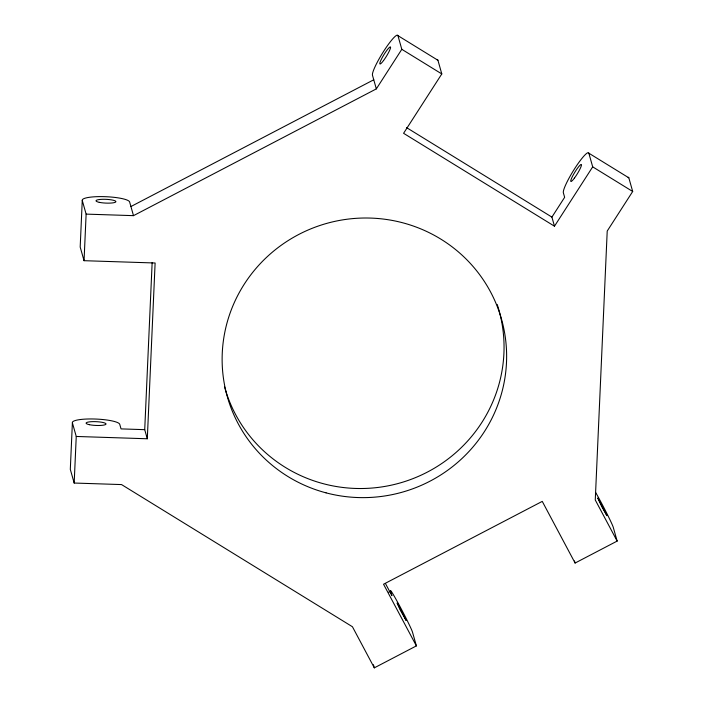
<?xml version="1.0" encoding="UTF-8"?>
<svg xmlns="http://www.w3.org/2000/svg" width="703" height="703" viewBox="0 0 703 703"><rect width="100%" height="100%" fill="white"/><g stroke="black" fill="none" stroke-linecap="round" stroke-linejoin="round"><path stroke-width="1.05" d="M72.383 422.802L76.249 436.458L147.305 438.769L144.721 429.665L121.039 428.892L119.747 424.34A23.744 4.499 2.5 0 0 94.773 419.014A23.744 4.499 2.5 0 0 72.383 422.802L70.309 469.376L74.175 483.04L121.549 484.578L352.431 626.742L374.321 667.85L416.387 645.89L412.52 632.225A23.744 0.984 62.4 0 0 400.279 607.12A23.744 0.984 62.4 0 0 390.622 591.118L388.715 592.119M376.333 88.886L372.467 75.221A23.744 3.515 -58.4 0 1 383.917 50.888A23.744 3.515 -58.4 0 1 397.942 35.651L401.808 49.315L376.333 88.886L133.5 215.654L129.633 201.989A23.744 4.499 2.5 0 0 104.659 196.664A23.744 4.499 2.5 0 0 82.26 200.452L80.186 247.034L84.052 260.69L155.117 263.001L147.305 438.769M74.175 483.04L76.249 436.458M84.052 260.69L86.126 214.116L82.26 200.452M144.721 429.665L152.147 262.632M437.161 59.773A23.744 3.515 -58.4 0 1 437.934 60.273L441.8 73.938L403.584 133.298L554.482 226.208L592.699 166.857L588.833 153.192A23.744 3.515 -58.4 0 0 574.808 168.421A23.744 3.515 -58.4 0 0 563.358 192.763L564.641 197.315L551.908 217.104L554.482 226.208M628.06 177.314A23.744 3.515 -58.4 0 1 628.825 177.815L632.691 191.48L607.216 231.05L595.265 499.974L617.155 541.082L575.098 563.041L542.259 501.38L383.539 584.228L416.387 645.89M130.916 206.541L373.75 79.782M86.126 214.116L133.5 215.654M397.942 35.651L437.934 60.273M588.833 153.192L628.825 177.815M401.808 49.315L441.8 73.938M592.699 166.857L632.691 191.48M406.589 127.63L551.908 217.104M385.446 583.525L391.914 595.678L390.622 591.118M617.155 541.082L613.288 527.417A23.744 0.984 62.4 0 0 595.757 492.645M574.5 560.941L575.098 563.041M373.434 664.695L374.321 667.85M497.214 304.469A142.463 139.598 -15.8 0 1 402.292 482.311A142.463 139.598 -15.8 0 1 224.556 386.887M397.186 603.06L400.069 609.668L406.185 620.512L397.186 603.06M598.033 498.357L597.743 498.023L601.812 506.749L606.944 515.703L598.033 498.357M326.06 492.856A142.463 139.598 -15.8 0 0 502.179 321.666A142.463 139.598 -15.8 0 0 264.899 258.924A142.463 139.598 -15.8 0 0 326.06 492.856M99.29 202.341A9.974 1.889 2.5 0 0 115.696 202.025A9.974 1.889 2.5 0 0 102.849 199.292A9.974 1.889 2.5 0 0 99.29 202.341M574.465 178.035A9.974 1.476 -58.4 0 0 581.346 164.502A9.974 1.476 -58.4 0 0 572.47 176.4A9.974 1.476 -58.4 0 0 574.465 178.035M89.413 424.691A9.974 1.889 2.5 0 0 105.81 424.375A9.974 1.889 2.5 0 0 92.963 421.633A9.974 1.889 2.5 0 0 89.413 424.691M383.592 60.476A9.974 1.476 -58.4 0 0 390.455 46.96A9.974 1.476 -58.4 0 0 381.562 58.876A9.974 1.476 -58.4 0 0 383.592 60.476"/></g></svg>
